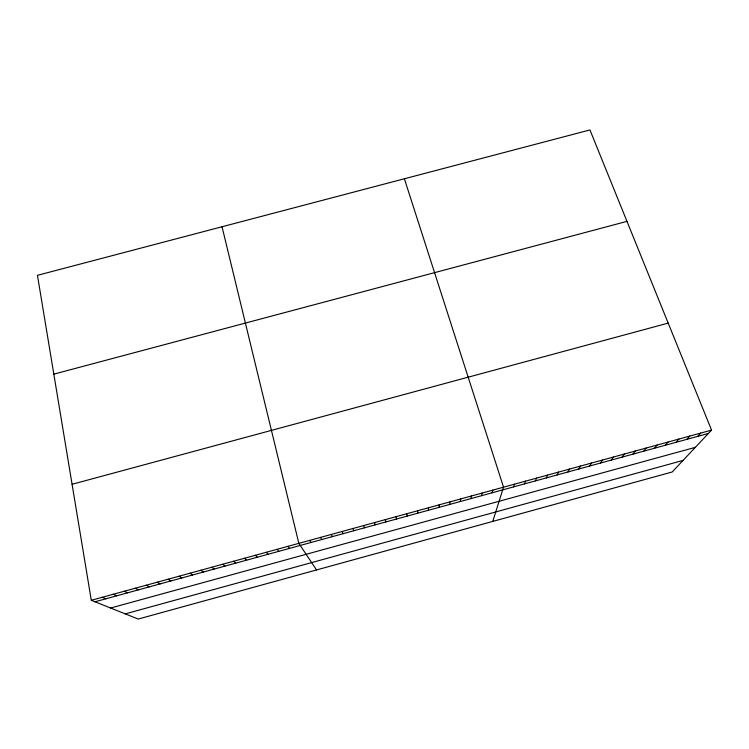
<?xml version="1.0" encoding="UTF-8"?>
<svg xmlns="http://www.w3.org/2000/svg" width="749" height="749" viewBox="0 0 749 749"><rect width="100%" height="100%" fill="white"/><g stroke="black" fill="none" stroke-linecap="round" stroke-linejoin="round"><path stroke-width="1.12" d="M428.419 510.275L428.456 507.794M439.054 507.354L439.204 504.835M449.681 504.433L449.943 501.896M460.298 501.521L460.682 498.946M470.906 498.609L471.411 496.007M481.513 495.698L482.131 493.067M492.102 492.795L492.842 490.127M492.758 521.407L503.543 487.187L404.376 178.768M513.589 486.897L514.563 484.163M524.487 483.901L525.573 481.139M535.366 480.914L536.584 478.124M546.246 477.937L547.575 475.1M557.116 474.95L558.567 472.085M567.976 471.973L569.549 469.08M578.827 468.986L580.512 466.065M589.669 466.018L591.476 463.06M600.511 463.041L602.439 460.055M611.343 460.064L613.384 457.049M622.157 457.096L624.32 454.044M632.971 454.128L635.255 451.048M643.775 451.16L646.181 448.052M654.579 448.202L657.098 445.056M665.365 445.243L668.005 442.06M676.15 442.284L678.903 439.073M686.927 439.326L689.792 436.087M697.684 436.367L700.671 433.1M711.55 430.113L672.171 471.992L138.209 619.058L91.303 600.295L37.45 275.332L589.94 129.942L711.55 430.113L91.303 600.295M95.011 601.775L708.451 433.418M110.637 608.029L695.353 447.34M125.261 613.88L683.069 460.41M72.082 484.285L668.202 323.109M53.825 374.144L626.979 221.367M102.304 597.281L105.881 598.797M113.286 594.266L116.75 595.811M124.268 591.251L127.602 592.834M135.232 588.237L138.453 589.856M146.195 585.231L149.294 586.879M157.15 582.226L160.127 583.911M168.094 579.22L170.95 580.934M179.039 576.224L181.764 577.966M189.965 573.219L192.568 574.998M200.891 570.223L203.372 572.039M211.808 567.236L214.167 569.071M222.715 564.24L224.953 566.113M233.613 561.244L235.729 563.154M244.502 558.258L246.505 560.196M255.381 555.271L257.263 557.247M266.26 552.294L268.02 554.297M277.13 549.307L278.768 551.348M287.991 546.33L289.507 548.399M316.537 569.952L298.842 543.353L222.032 226.76M309.683 540.375L310.957 542.51M320.516 537.408L321.677 539.57M331.348 534.43L332.387 536.63M342.171 531.462L343.089 533.691M352.985 528.494L353.781 530.76M363.789 525.536L364.463 527.82M374.584 522.568L375.146 524.89M385.37 519.609L385.819 521.959M396.155 516.651L396.483 519.038M406.932 513.692L407.138 516.117M417.689 510.743L417.783 513.187"/></g></svg>
